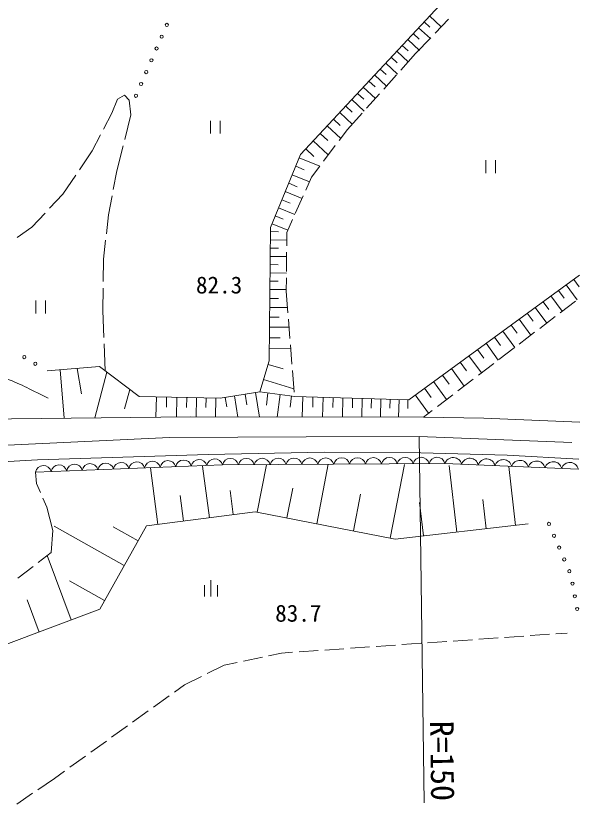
# Model space of a CAD drawing. Units: millimetres at full size, sheet at 1:1000; details may follow other scales. Extents: x 40000 to 680000, y 20000 to 380000.
# Drawn here: x 210832 to 254666, y 259748 to 320942 of the extents above; entities that cross this region are included whole.
import ezdxf
from ezdxf.enums import TextEntityAlignment as Align

# ---------------------------------------------------------------- set-up
doc = ezdxf.new("R2010")
doc.units = ezdxf.units.MM
doc.header["$LTSCALE"] = 1000
doc.layers.add('M-BGD', color=7, linetype='Continuous', lineweight=13)
doc.layers.add('M-STR-HTXT', color=7, linetype='Continuous', lineweight=13)
doc.styles.add('ＭＳ ゴシック', font='')
doc.styles.get('ＭＳ ゴシック').set_extended_font_data('MS Gothic')

msp = doc.modelspace()

# ---------------------------------------------------------------- linework, layer by layer
at = {"layer": 'M-BGD'}
for p, q in [((242966, 320926), (243874, 320080)), ((243411, 319596), (244448, 320679)), ((242542, 320471), (242997, 320047)), ((241693, 319559), (242150, 319134)), ((242118, 320016), (243029, 319168)), ((241268, 319102), (242181, 318252)), ((241886, 318003), (243065, 319234)), ((240841, 318644), (241299, 318218)), ((239987, 317727), (240446, 317299)), ((240415, 318186), (241331, 317333)), ((240740, 316731), (241886, 318003)), ((239559, 317267), (240478, 316411)), ((239130, 316806), (239591, 316377)), ((238261, 315873), (238733, 315434)), ((238701, 316345), (239623, 315487)), ((239402, 315245), (240405, 316359)), ((237822, 315401), (238766, 314522)), ((218740, 314474), (219278, 314777)), ((219278, 314777), (219628, 314403)), ((237370, 314916), (237855, 314465)), ((238063, 313759), (239067, 314873)), ((218296, 313375), (218740, 314474)), ((219628, 314403), (219768, 313258)), ((236455, 313933), (236953, 313470)), ((236919, 314431), (237888, 313528)), ((217652, 312137), (218296, 313375)), ((235991, 313435), (236987, 312508)), ((236582, 312115), (237728, 313387)), ((219768, 313258), (219291, 311328)), ((225958, 312798), (225958, 311798)), ((226708, 311798), (226708, 312798)), ((235507, 312915), (236027, 312430)), ((235022, 312394), (236063, 311425)), ((235944, 311267), (236582, 312115)), ((216777, 310454), (217421, 311693)), ((234481, 311813), (235062, 311272)), ((233940, 311232), (235102, 310150)), ((234740, 309669), (235643, 310868)), ((215773, 308978), (216777, 310454)), ((219171, 310843), (218694, 308912)), ((233355, 310604), (233983, 310019)), ((232851, 309924), (234438, 309267)), ((247331, 309723), (247331, 308723)), ((248081, 308723), (248081, 309723)), ((232576, 309258), (233241, 308983)), ((233801, 308422), (234440, 309270)), ((214487, 307089), (215492, 308565)), ((218694, 308912), (218408, 307452)), ((232301, 308593), (233632, 308042)), ((233352, 307414), (233801, 308422)), ((232033, 307945), (232681, 307677)), ((231765, 307297), (233061, 306761)), ((213456, 305997), (214487, 307089)), ((218313, 306961), (218028, 305500)), ((231504, 306666), (232135, 306405)), ((232538, 305587), (233148, 306958)), ((231243, 306035), (232505, 305513)), ((212080, 304542), (213112, 305634)), ((218028, 305500), (217867, 304020)), ((230989, 305421), (231603, 305167)), ((230735, 304806), (231963, 304298)), ((231885, 304123), (232334, 305131)), ((210929, 303728), (212080, 304542)), ((230603, 304191), (231244, 304184)), ((217814, 303523), (217654, 302042)), ((230597, 303550), (231879, 303537)), ((231874, 303094), (231885, 304123)), ((230590, 302908), (231231, 302902)), ((231854, 301094), (231869, 302594)), ((217654, 302042), (217623, 300306)), ((230584, 302267), (231866, 302254)), ((230577, 301626), (231218, 301620)), ((230571, 300985), (231853, 300972)), ((231838, 299566), (231849, 300594)), ((254162, 300484), (254586, 299902)), ((230564, 300344), (231205, 300338)), ((253581, 300060), (254428, 298897)), ((217614, 299806), (217584, 298069)), ((230558, 299703), (231840, 299690)), ((231968, 297895), (231838, 299566)), ((252986, 299627), (253419, 299032)), ((212393, 298839), (212393, 297839)), ((213143, 297839), (213143, 298839)), ((230550, 299007), (231247, 298999)), ((251783, 298750), (252226, 298141)), ((252391, 299193), (253258, 298003)), ((253114, 297894), (254306, 298804)), ((217584, 298069), (217667, 295971)), ((230543, 298310), (231937, 298296)), ((251175, 298306), (252061, 297090)), ((230536, 297546), (231299, 297538)), ((250553, 297853), (251006, 297231)), ((251524, 296680), (252717, 297590)), ((232123, 295901), (232007, 297397)), ((249294, 296936), (249758, 296300)), ((249931, 297400), (250837, 296155)), ((230528, 296782), (232056, 296767)), ((248658, 296472), (249586, 295200)), ((249935, 295466), (251127, 296377)), ((230519, 295945), (231357, 295936)), ((248008, 295998), (248482, 295347)), ((217687, 295471), (217770, 293372)), ((230511, 295107), (232186, 295090)), ((232277, 293907), (232161, 295403)), ((246692, 295039), (247177, 294374)), ((247357, 295524), (248305, 294223)), ((248345, 294253), (249537, 295163)), ((246026, 294554), (246996, 293223)), ((230420, 293887), (231601, 293531)), ((245346, 294058), (245842, 293378)), ((246755, 293039), (247948, 293949)), ((214277, 293461), (214585, 289702)), ((215605, 293569), (215932, 291599)), ((217898, 293293), (216983, 289729)), ((232446, 291738), (232316, 293409)), ((244666, 293562), (245657, 292201)), ((230065, 292706), (232426, 291996)), ((243274, 292548), (244288, 291156)), ((243970, 293055), (244477, 292359)), ((245166, 291826), (246358, 292736)), ((219691, 291939), (219274, 290431)), ((242562, 292029), (243081, 291317)), ((221755, 291368), (221720, 289784)), ((222547, 291350), (222530, 290558)), ((223339, 291333), (223305, 289801)), ((224106, 291316), (224089, 290550)), ((224872, 291299), (224838, 289800)), ((225621, 291282), (225605, 290533)), ((227099, 291319), (227215, 290595)), ((227823, 291435), (228086, 289798)), ((228642, 291567), (228773, 290748)), ((229460, 291698), (229765, 289798)), ((230413, 291667), (230291, 290712)), ((231368, 291545), (231144, 289797)), ((232242, 291433), (232130, 290559)), ((233120, 291380), (233074, 289796)), ((233912, 291357), (233889, 290565)), ((234704, 291334), (234660, 289795)), ((235474, 291312), (235451, 290542)), ((236243, 291289), (236200, 289795)), ((241851, 291510), (242888, 290087)), ((243576, 290612), (244768, 291522)), ((226371, 291265), (226338, 289799)), ((236991, 291268), (236969, 290520)), ((237738, 291246), (237696, 289794)), ((238464, 291225), (238443, 290499)), ((239190, 291204), (239149, 289793)), ((239895, 291183), (239875, 290478)), ((240601, 291163), (240561, 289792)), ((241286, 291143), (241266, 290458)), ((242501, 289792), (243178, 290309)), ((221873, 281463), (221298, 285856)), ((225866, 281986), (225343, 285979)), ((229585, 282417), (230306, 286100)), ((234200, 281514), (235103, 286129)), ((239912, 280397), (241030, 286109)), ((245079, 280868), (244487, 286040)), ((249637, 281390), (249115, 285948)), ((212445, 284648), (212371, 285518)), ((212744, 283951), (212445, 284648)), ((227726, 282229), (227483, 284090)), ((231892, 281966), (232344, 284273)), ((213240, 282794), (212941, 283491)), ((223870, 281725), (223608, 283721)), ((237056, 280955), (237615, 283812)), ((247358, 281129), (247097, 283408)), ((213723, 281002), (213240, 282794)), ((242493, 280572), (242197, 283158)), ((213583, 279289), (213723, 281002)), ((219252, 278271), (213808, 281325)), ((220335, 280203), (218404, 281287)), ((212580, 278513), (213583, 279289)), ((215147, 274052), (213271, 279048)), ((210998, 277290), (212184, 278207)), ((217725, 275550), (215003, 277077)), ((225488, 275878), (225488, 276753)), ((225988, 275878), (225988, 277128)), ((226488, 275878), (226488, 276753)), ((212649, 273114), (211711, 275612)), ((250784, 272831), (252280, 272936)), ((252779, 272970), (253642, 273031)), ((242803, 272271), (244300, 272376)), ((244798, 272411), (246295, 272516)), ((246794, 272551), (248290, 272656)), ((248789, 272691), (250285, 272796)), ((234823, 271712), (236319, 271817)), ((236818, 271852), (238314, 271957)), ((238813, 271992), (240309, 272097)), ((240808, 272132), (242305, 272236)), ((228512, 270855), (229980, 271164)), ((230469, 271267), (231466, 271477)), ((231466, 271477), (232329, 271537)), ((232828, 271572), (234324, 271677)), ((225705, 269888), (227026, 270542)), ((227026, 270542), (228023, 270752)), ((223936, 269012), (225257, 269666)), ((223151, 268448), (223936, 269012)), ((221527, 267281), (222745, 268156)), ((219903, 266113), (221121, 266989)), ((218279, 264946), (219497, 265822)), ((216655, 263779), (217873, 264654)), ((215031, 262612), (216249, 263487)), ((213841, 261756), (214625, 262320)), ((212556, 260877), (213841, 261756)), ((210905, 259748), (212143, 260595))]:
    msp.add_line(p, q, dxfattribs=at)
for points in [[(229777, 291749), (230501, 294155), (230606, 304496), (232955, 310174), (249534, 327980), (253004, 329838), (258648, 329768)], [(213281, 293379), (217345, 293711), (220406, 291398), (226716, 291258), (229777, 291749), (232511, 291398), (241344, 291141), (254617, 300815)], [(137304, 282476), (148982, 283809), (158657, 285001), (166368, 285913), (174056, 286847), (179641, 287572), (187212, 288483), (191605, 288904), (199621, 289348), (208173, 289628), (224414, 289815), (242501, 289792), (247174, 289698), (254629, 289394)], [(137052, 281178), (176683, 285475), (178506, 285615), (206322, 287422), (222774, 288215), (233384, 288262), (242146, 288285), (254017, 287818)], [(137938, 279700), (141116, 280144), (176963, 283929), (190049, 284934), (200623, 285506), (206593, 286137), (212529, 286488), (225778, 286885), (234798, 287072), (242276, 287025), (248983, 286838), (254567, 286535)], [(254521, 285746), (244163, 286184), (226882, 286079), (212371, 285518)], [(174737, 262402), (198675, 267867), (217349, 274879), (220976, 281346), (229415, 282450), (240299, 280321), (250630, 281504)]]:
    msp.add_lwpolyline(points, dxfattribs=at)
for centre in [(222563, 320234), (222164, 319317), (221765, 318400), (221365, 317484), (220966, 316567), (220567, 315650), (220168, 314733), (211494, 294448), (212352, 293935), (252237, 281505), (252633, 280587), (253029, 279668), (253425, 278750), (253820, 277832), (254067, 276868), (254248, 275885), (254429, 274901)]:
    msp.add_circle(centre, 125, dxfattribs=at)
for centre, radius, start, end in [((222654, 285799), 616, 13.07839, 171.34807), ((223864, 285846), 616, 13.07839, 171.34807), ((225073, 285893), 616, 13.07839, 171.34807), ((226282, 285940), 616, 13.07839, 171.34807), ((227500, 285952), 631, 12.32381, 168.37349), ((228735, 285959), 631, 12.32381, 168.37349), ((229969, 285967), 631, 12.32381, 168.37349), ((231203, 285974), 631, 12.32381, 168.37349), ((232438, 285982), 631, 12.32381, 168.37349), ((233672, 285989), 631, 12.32381, 168.37349), ((234906, 285997), 631, 12.32381, 168.37349), ((236141, 286004), 631, 12.32381, 168.37349), ((237375, 286012), 631, 12.32381, 168.37349), ((238609, 286019), 631, 12.32381, 168.37349), ((239844, 286027), 631, 12.32381, 168.37349), ((241078, 286034), 631, 12.32381, 168.37349), ((242312, 286042), 631, 12.32381, 168.37349), ((243547, 286050), 631, 12.32381, 168.37349), ((244803, 285987), 670, 12.26502, 162.89051), ((246098, 285932), 670, 12.26502, 162.89051), ((247393, 285878), 670, 12.26502, 162.89051), ((248687, 285823), 670, 12.26502, 162.89051), ((249982, 285768), 670, 12.26502, 162.89051), ((212980, 285425), 616, 13.07839, 171.34807), ((214189, 285472), 616, 13.07839, 171.34807), ((215399, 285519), 616, 13.07839, 171.34807), ((216608, 285566), 616, 13.07839, 171.34807), ((217817, 285612), 616, 13.07839, 171.34807), ((219026, 285659), 616, 13.07839, 171.34807), ((220236, 285706), 616, 13.07839, 171.34807), ((221445, 285753), 616, 13.07839, 171.34807), ((251277, 285713), 670, 12.26502, 162.89051), ((252571, 285658), 670, 12.26502, 162.89051), ((253866, 285604), 670, 12.26502, 162.89051)]:
    msp.add_arc(centre, radius, start, end, dxfattribs=at)
msp.add_open_spline([(140246, 293339), (140757, 292369), (140963, 292012), (141586, 291283), (142303, 290442), (142792, 290011), (143751, 289460), (144717, 288905), (145374, 288811), (146462, 288572), (147628, 288315), (148306, 288248), (149500, 288229), (150758, 288209), (151459, 288363), (152709, 288510), (153992, 288661), (154705, 288788), (155980, 288993), (157169, 289184), (157821, 289388), (159018, 289522), (160155, 289650), (160803, 289643), (161947, 289616), (164054, 289567), (165215, 289216), (167321, 289148), (169122, 289090), (170142, 289018), (171933, 289211), (173350, 289363), (174117, 289627), (175516, 289896), (177622, 290301), (178785, 290625), (180906, 290940), (184456, 291467), (186489, 291398), (190051, 291844), (191863, 292070), (192896, 292112), (194678, 292513), (196505, 292925), (197479, 293356), (199304, 293775), (200614, 294076), (201346, 294301), (202685, 294414), (203940, 294520), (204670, 294588), (205910, 294367), (207527, 294079), (208338, 293543), (209851, 292903), (211238, 292317), (211704, 292088), (213341, 291267)], degree=3, knots=[0, 0, 0, 0, 1, 1, 1, 2, 2, 2, 3, 3, 3, 4, 4, 4, 5, 5, 5, 6, 6, 6, 7, 7, 7, 8, 8, 8, 9, 9, 9, 10, 10, 10, 11, 11, 11, 12, 12, 12, 13, 13, 13, 14, 14, 14, 15, 15, 15, 16, 16, 16, 17, 17, 17, 18, 18, 18, 19, 19, 19, 19], dxfattribs=at)
at = {"layer": 'M-STR-HTXT'}
msp.add_line((242146, 288285), (242557, 259864), dxfattribs=at)

# ---------------------------------------------------------------- texts
at = {"layer": 'M-STR-HTXT', "style": 'ＭＳ ゴシック'}
for s, p in [('82.3', (226622, 300048)), ('83.7', (232773, 274574))]:
    msp.add_text(s, height=1320, dxfattribs=at).set_placement(p, align=Align.MIDDLE_CENTER)
msp.add_text('R=150', height=1833, rotation=270.828, dxfattribs=at).set_placement((243966, 263113), align=Align.MIDDLE_CENTER)

doc.saveas('drawing.dxf')
